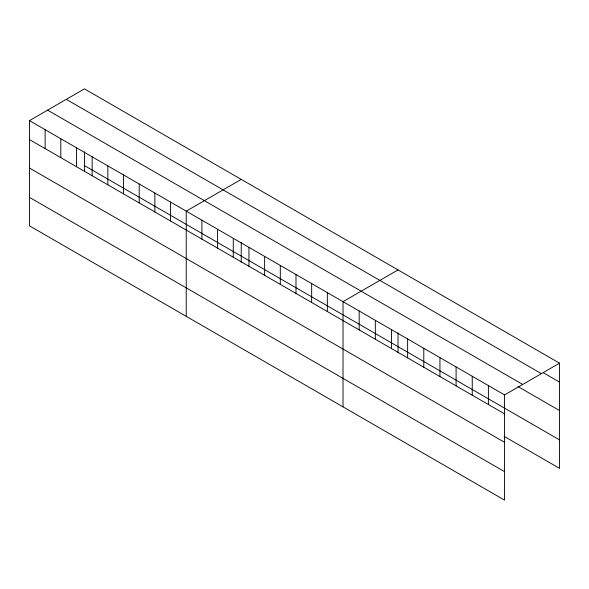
<?xml version="1.0" encoding="UTF-8"?>
<svg xmlns="http://www.w3.org/2000/svg" width="589" height="589" viewBox="0 0 589 589"><rect width="100%" height="100%" fill="white"/><g stroke="black" fill="none" stroke-linecap="round" stroke-linejoin="round"><path stroke-width="0.88" d="M29.45 120.627L504.552 394.924L504.552 500.127L29.45 225.823L29.45 120.627L84.448 88.873L559.55 363.177L559.55 468.373L504.169 436.397M241.232 179.395L186.234 211.149L186.234 316.345M398.017 269.917L343.019 301.664L343.019 406.859M504.552 394.924L559.55 363.177M543.397 372.771L559.55 382.099M66.299 99.357L541.401 373.654M47.599 110.15L522.701 384.448M518.011 386.59L559.55 410.57M84.448 165.605L559.55 439.902M29.45 139.549L504.552 413.846M29.45 168.02L504.552 442.317M29.45 197.352L504.552 471.656M488.399 385.604L488.399 404.525M472.245 376.275L472.245 395.197M456.092 366.947L456.092 385.869M439.939 357.619L439.939 376.548M423.786 348.298L423.786 367.219M407.632 338.969L407.632 357.891M398.017 332.888L398.017 352.87M391.479 329.641L391.479 348.563M375.326 320.32L375.326 339.242M359.172 310.992L359.172 329.914M327.344 292.615L327.344 311.537M311.662 283.559L311.662 302.481M295.987 274.511L295.987 293.432M280.305 265.455L280.305 284.377M264.63 256.406L264.63 275.328M248.948 247.351L248.948 266.272M241.232 242.373L241.232 262.348M233.273 238.302L233.273 257.224M217.591 229.246L217.591 248.175M201.917 220.198L201.917 239.119M170.56 202.093L170.56 221.015M154.878 193.045L154.878 211.966M139.203 183.989L139.203 202.911M123.521 174.94L123.521 193.862M107.846 165.884L107.846 184.806M92.164 156.836L92.164 175.758M84.448 151.852L84.448 171.833M76.489 147.78L76.489 166.702M60.807 138.732L60.807 157.653M45.132 129.676L45.132 148.605"/></g></svg>
